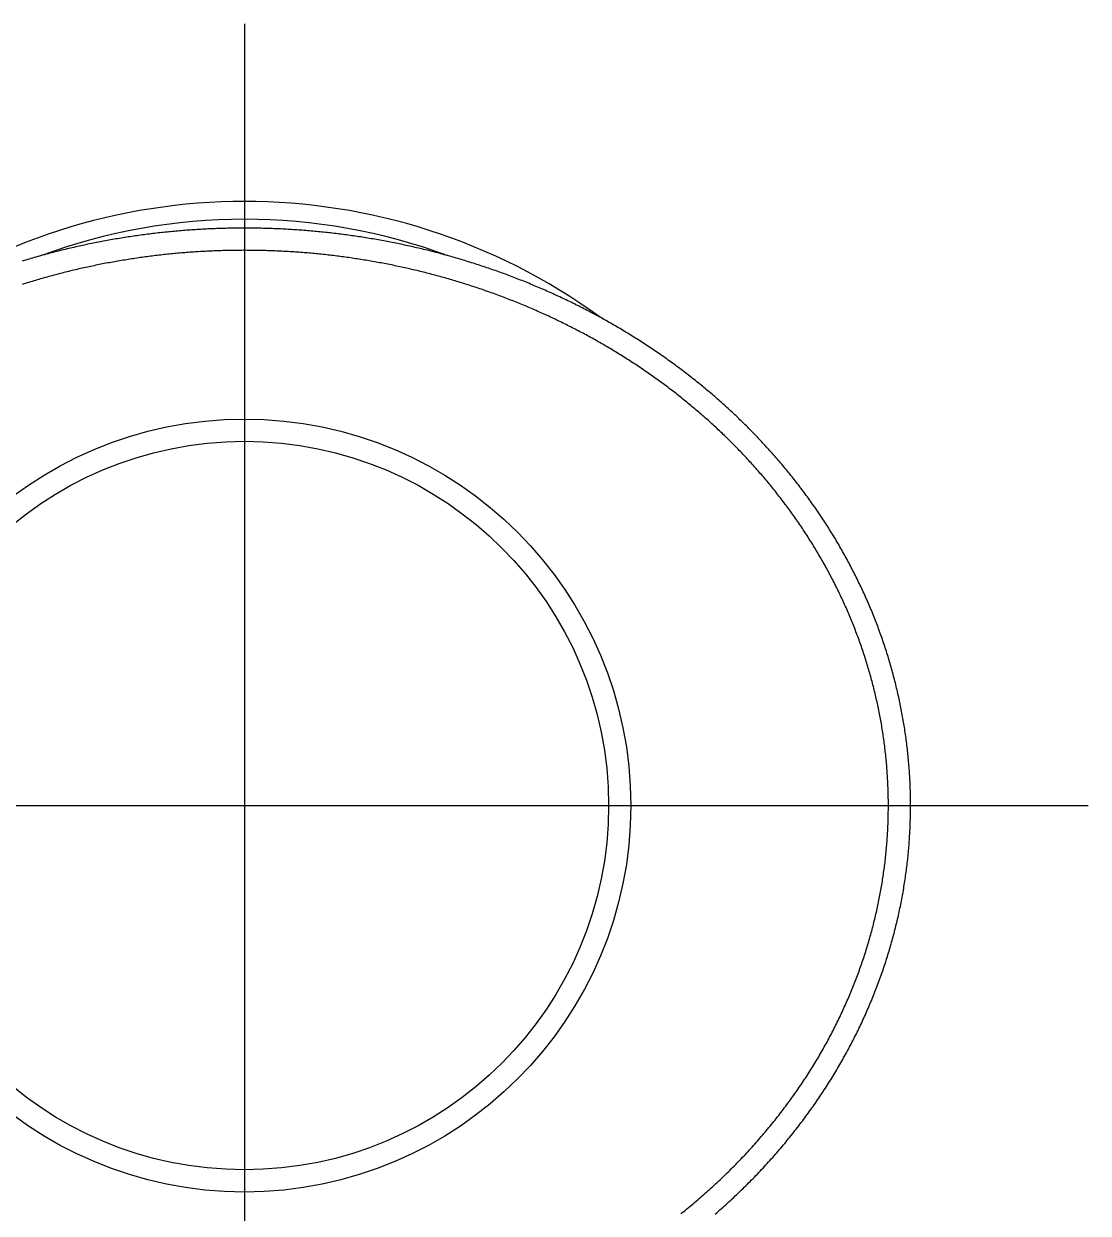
# Model space of a CAD drawing. Extents: x -7.3 to 56, y -18.1 to 32.4.
# Drawn here: x 43.99 to 55.98, y 19.01 to 32.4 of the extents above; entities that cross this region are included whole.
import ezdxf

# ---------------------------------------------------------------- set-up
doc = ezdxf.new("R2010")
doc.units = 0
doc.linetypes.add('CENTER', pattern=[50.8, 31.75, -6.35, 6.35, -6.35])
doc.layers.get('0').update_dxf_attribs({"linetype": 'CONTINUOUS'})
doc.layers.add('CENTER', color=1, linetype='CENTER')

msp = doc.modelspace()

# ---------------------------------------------------------------- linework, layer by layer
at = {"color": 7}
for points in [[(51.7799, 19.002, 0), (51.7976, 19.0174, 0), (51.8152, 19.0328, 0), (51.8327, 19.0482, 0), (51.8503, 19.0638, 0), (51.8677, 19.0793, 0), (51.8851, 19.095, 0), (51.9025, 19.1106, 0), (51.9198, 19.1264, 0), (51.937, 19.1422, 0), (51.9542, 19.158, 0), (51.9713, 19.1739, 0), (51.9884, 19.1899, 0), (52.0054, 19.2059, 0), (52.0224, 19.222, 0), (52.0393, 19.2381, 0), (52.0561, 19.2543, 0), (52.0729, 19.2705, 0), (52.0897, 19.2868, 0), (52.1063, 19.3031, 0), (52.1229, 19.3195, 0), (52.1395, 19.3359, 0), (52.156, 19.3524, 0), (52.1724, 19.369, 0), (52.1888, 19.3856, 0), (52.2051, 19.4022, 0), (52.2214, 19.4189, 0), (52.2375, 19.4356, 0), (52.2537, 19.4524, 0), (52.2697, 19.4693, 0), (52.2857, 19.4861, 0), (52.3016, 19.5031, 0), (52.3175, 19.5201, 0), (52.3333, 19.5371, 0), (52.349, 19.5542, 0), (52.3647, 19.5713, 0), (52.3803, 19.5885, 0), (52.3958, 19.6057, 0), (52.4112, 19.6229, 0), (52.4266, 19.6402, 0), (52.4419, 19.6576, 0), (52.4572, 19.675, 0), (52.4723, 19.6924, 0), (52.4874, 19.7099, 0), (52.5025, 19.7274, 0), (52.5174, 19.7449, 0), (52.5323, 19.7625, 0), (52.5471, 19.7802, 0), (52.5619, 19.7978, 0), (52.5766, 19.8155, 0), (52.5912, 19.8333, 0), (52.6057, 19.8511, 0), (52.6202, 19.8689, 0), (52.6346, 19.8868, 0), (52.6489, 19.9047, 0), (52.6631, 19.9226, 0), (52.6773, 19.9406, 0), (52.6914, 19.9586, 0), (52.7054, 19.9766, 0), (52.7194, 19.9947, 0), (52.7333, 20.0128, 0), (52.7471, 20.031, 0), (52.7608, 20.0492, 0), (52.7745, 20.0674, 0), (52.788, 20.0856, 0), (52.8015, 20.1039, 0), (52.815, 20.1222, 0), (52.8283, 20.1405, 0), (52.8416, 20.1589, 0), (52.8548, 20.1773, 0), (52.8679, 20.1958, 0), (52.881, 20.2142, 0), (52.894, 20.2327, 0), (52.9069, 20.2512, 0), (52.9197, 20.2698, 0), (52.9325, 20.2884, 0), (52.9451, 20.307, 0), (52.9577, 20.3256, 0), (52.9702, 20.3442, 0), (52.9827, 20.3629, 0), (52.995, 20.3816, 0), (53.0073, 20.4004, 0), (53.0195, 20.4191, 0), (53.0316, 20.4379, 0), (53.0437, 20.4567, 0), (53.0556, 20.4756, 0), (53.0675, 20.4944, 0), (53.0793, 20.5133, 0), (53.0911, 20.5322, 0), (53.1027, 20.5511, 0), (53.1143, 20.5701, 0), (53.1258, 20.589, 0), (53.1372, 20.608, 0), (53.1485, 20.627, 0), (53.1597, 20.646, 0), (53.1709, 20.6651, 0), (53.182, 20.6842, 0), (53.193, 20.7032, 0), (53.2039, 20.7224, 0), (53.2148, 20.7415, 0), (53.2256, 20.7606, 0), (53.2363, 20.7798, 0), (53.2469, 20.799, 0), (53.2574, 20.8182, 0), (53.2679, 20.8375, 0), (53.2783, 20.8567, 0), (53.2886, 20.876, 0), (53.2988, 20.8953, 0), (53.309, 20.9146, 0), (53.319, 20.9339, 0), (53.329, 20.9533, 0), (53.339, 20.9726, 0), (53.3488, 20.992, 0), (53.3586, 21.0114, 0), (53.3683, 21.0308, 0), (53.3779, 21.0503, 0), (53.3874, 21.0697, 0), (53.3968, 21.0892, 0), (53.4062, 21.1087, 0), (53.4155, 21.1282, 0), (53.4247, 21.1477, 0), (53.4339, 21.1673, 0), (53.443, 21.1868, 0), (53.4519, 21.2064, 0), (53.4609, 21.226, 0), (53.4697, 21.2456, 0), (53.4784, 21.2652, 0), (53.4871, 21.2849, 0), (53.4957, 21.3045, 0), (53.5042, 21.3242, 0), (53.5127, 21.3439, 0), (53.5211, 21.3636, 0), (53.5294, 21.3833, 0), (53.5376, 21.403, 0), (53.5457, 21.4228, 0), (53.5538, 21.4425, 0), (53.5618, 21.4623, 0), (53.5697, 21.4821, 0), (53.5775, 21.5019, 0), (53.5853, 21.5217, 0), (53.5929, 21.5415, 0), (53.6005, 21.5613, 0), (53.6081, 21.5812, 0), (53.6155, 21.6011, 0), (53.6229, 21.6209, 0), (53.6302, 21.6408, 0), (53.6374, 21.6607, 0), (53.6445, 21.6806, 0), (53.6516, 21.7006, 0), (53.6586, 21.7205, 0), (53.6655, 21.7404, 0), (53.6723, 21.7604, 0), (53.6791, 21.7804, 0), (53.6858, 21.8003, 0), (53.6924, 21.8203, 0), (53.6989, 21.8403, 0), (53.7054, 21.8603, 0), (53.7117, 21.8804, 0), (53.718, 21.9004, 0), (53.7243, 21.9204, 0), (53.7304, 21.9405, 0), (53.7365, 21.9605, 0), (53.7425, 21.9806, 0), (53.7484, 22.0007, 0), (53.7543, 22.0208, 0), (53.76, 22.0409, 0), (53.7657, 22.061, 0), (53.7713, 22.0811, 0), (53.7769, 22.1012, 0), (53.7823, 22.1213, 0), (53.7877, 22.1415, 0), (53.793, 22.1616, 0), (53.7983, 22.1818, 0), (53.8034, 22.2019, 0), (53.8085, 22.2221, 0), (53.8135, 22.2423, 0), (53.8185, 22.2625, 0), (53.8233, 22.2827, 0), (53.8281, 22.3029, 0), (53.8328, 22.3231, 0), (53.8375, 22.3433, 0), (53.842, 22.3635, 0), (53.8465, 22.3837, 0), (53.8509, 22.404, 0), (53.8553, 22.4242, 0), (53.8595, 22.4445, 0), (53.8637, 22.4647, 0), (53.8678, 22.485, 0), (53.8719, 22.5052, 0), (53.8758, 22.5255, 0), (53.8797, 22.5458, 0), (53.8835, 22.5661, 0), (53.8872, 22.5864, 0), (53.8909, 22.6067, 0), (53.8945, 22.627, 0), (53.898, 22.6473, 0), (53.9014, 22.6676, 0), (53.9048, 22.6879, 0), (53.9081, 22.7082, 0), (53.9113, 22.7285, 0), (53.9144, 22.7489, 0), (53.9175, 22.7692, 0), (53.9205, 22.7895, 0), (53.9234, 22.8099, 0), (53.9262, 22.8302, 0), (53.929, 22.8506, 0), (53.9316, 22.8709, 0), (53.9343, 22.8913, 0), (53.9368, 22.9116, 0), (53.9393, 22.932, 0), (53.9417, 22.9524, 0), (53.944, 22.9727, 0), (53.9462, 22.9931, 0), (53.9484, 23.0135, 0), (53.9505, 23.0339, 0), (53.9525, 23.0542, 0), (53.9544, 23.0746, 0), (53.9563, 23.095, 0), (53.9581, 23.1154, 0), (53.9598, 23.1358, 0), (53.9615, 23.1562, 0), (53.963, 23.1766, 0), (53.9645, 23.197, 0), (53.966, 23.2174, 0), (53.9673, 23.2378, 0), (53.9686, 23.2582, 0), (53.9698, 23.2786, 0), (53.9709, 23.299, 0), (53.972, 23.3194, 0), (53.973, 23.3398, 0), (53.9739, 23.3602, 0), (53.9747, 23.3807, 0), (53.9755, 23.4011, 0), (53.9761, 23.4215, 0), (53.9767, 23.4419, 0), (53.9773, 23.4623, 0), (53.9777, 23.4827, 0), (53.9781, 23.5032, 0), (53.9784, 23.5236, 0), (53.9787, 23.544, 0), (53.9788, 23.5644, 0), (53.9789, 23.5848, 0), (53.979, 23.6053, 0), (53.9789, 23.6257, 0), (53.9788, 23.6461, 0), (53.9786, 23.6665, 0), (53.9783, 23.6869, 0), (53.9779, 23.7073, 0), (53.9775, 23.7277, 0), (53.977, 23.7481, 0), (53.9764, 23.7685, 0), (53.9758, 23.7889, 0), (53.9751, 23.8093, 0), (53.9743, 23.8297, 0), (53.9734, 23.8501, 0), (53.9725, 23.8705, 0), (53.9714, 23.8909, 0), (53.9704, 23.9113, 0), (53.9692, 23.9317, 0), (53.968, 23.9521, 0), (53.9666, 23.9724, 0), (53.9653, 23.9928, 0), (53.9638, 24.0132, 0), (53.9623, 24.0335, 0), (53.9607, 24.0539, 0), (53.959, 24.0742, 0), (53.9572, 24.0946, 0), (53.9554, 24.1149, 0), (53.9535, 24.1353, 0), (53.9515, 24.1556, 0), (53.9495, 24.1759, 0), (53.9474, 24.1962, 0), (53.9452, 24.2166, 0), (53.9429, 24.2369, 0), (53.9405, 24.2572, 0), (53.9381, 24.2775, 0), (53.9356, 24.2978, 0), (53.9331, 24.318, 0), (53.9304, 24.3383, 0), (53.9277, 24.3586, 0), (53.9249, 24.3788, 0), (53.9221, 24.3991, 0), (53.9191, 24.4193, 0), (53.9161, 24.4396, 0), (53.9131, 24.4598, 0), (53.9099, 24.48, 0), (53.9067, 24.5002, 0), (53.9034, 24.5204, 0), (53.9, 24.5406, 0), (53.8966, 24.5607, 0), (53.8931, 24.5809, 0), (53.8895, 24.6011, 0), (53.8858, 24.6212, 0), (53.8821, 24.6413, 0), (53.8783, 24.6614, 0), (53.8744, 24.6815, 0), (53.8704, 24.7016, 0), (53.8664, 24.7217, 0), (53.8623, 24.7418, 0), (53.8581, 24.7618, 0), (53.8539, 24.7818, 0), (53.8496, 24.8019, 0), (53.8452, 24.8219, 0), (53.8407, 24.8419, 0), (53.8362, 24.8618, 0), (53.8316, 24.8818, 0), (53.827, 24.9017, 0), (53.8222, 24.9217, 0), (53.8174, 24.9416, 0), (53.8125, 24.9615, 0), (53.8076, 24.9814, 0), (53.8026, 25.0012, 0), (53.7975, 25.0211, 0), (53.7923, 25.0409, 0), (53.7871, 25.0607, 0), (53.7818, 25.0805, 0), (53.7764, 25.1003, 0), (53.7709, 25.12, 0), (53.7654, 25.1398, 0), (53.7598, 25.1595, 0), (53.7542, 25.1792, 0), (53.7485, 25.1989, 0), (53.7427, 25.2186, 0), (53.7368, 25.2382, 0), (53.7309, 25.2578, 0), (53.7249, 25.2774, 0), (53.7188, 25.297, 0), (53.7127, 25.3166, 0), (53.7065, 25.3361, 0), (53.7002, 25.3556, 0), (53.6939, 25.3751, 0), (53.6874, 25.3946, 0), (53.681, 25.414, 0), (53.6744, 25.4335, 0), (53.6678, 25.4529, 0), (53.6611, 25.4723, 0), (53.6543, 25.4916, 0), (53.6475, 25.511, 0), (53.6406, 25.5303, 0), (53.6337, 25.5495, 0), (53.6267, 25.5688, 0), (53.6196, 25.588, 0), (53.6124, 25.6073, 0), (53.6052, 25.6264, 0), (53.5979, 25.6456, 0), (53.5905, 25.6647, 0), (53.5831, 25.6838, 0), (53.5756, 25.7029, 0), (53.568, 25.722, 0), (53.5604, 25.741, 0), (53.5527, 25.76, 0), (53.545, 25.779, 0), (53.5372, 25.7979, 0), (53.5293, 25.8168, 0), (53.5213, 25.8357, 0), (53.5133, 25.8546, 0), (53.5052, 25.8734, 0), (53.4971, 25.8922, 0), (53.4889, 25.911, 0), (53.4806, 25.9297, 0), (53.4723, 25.9485, 0), (53.4639, 25.9671, 0), (53.4554, 25.9858, 0), (53.4469, 26.0044, 0), (53.4383, 26.023, 0), (53.4297, 26.0416, 0), (53.421, 26.0601, 0), (53.4122, 26.0786, 0), (53.4034, 26.0971, 0), (53.3945, 26.1155, 0), (53.3855, 26.1339, 0), (53.3765, 26.1523, 0), (53.3674, 26.1707, 0), (53.3583, 26.189, 0), (53.3491, 26.2072, 0), (53.3398, 26.2255, 0), (53.3305, 26.2437, 0), (53.3211, 26.2619, 0), (53.3117, 26.28, 0), (53.3022, 26.2982, 0), (53.2927, 26.3162, 0), (53.283, 26.3343, 0), (53.2734, 26.3523, 0), (53.2636, 26.3703, 0), (53.2538, 26.3882, 0), (53.244, 26.4061, 0), (53.2341, 26.424, 0), (53.2241, 26.4418, 0), (53.2141, 26.4596, 0), (53.204, 26.4774, 0), (53.1939, 26.4951, 0), (53.1837, 26.5128, 0), (53.1735, 26.5305, 0), (53.1631, 26.5481, 0), (53.1528, 26.5657, 0), (53.1424, 26.5833, 0), (53.1319, 26.6008, 0), (53.1214, 26.6182, 0), (53.1108, 26.6357, 0), (53.1001, 26.6531, 0), (53.0894, 26.6704, 0), (53.0787, 26.6878, 0), (53.0679, 26.7051, 0), (53.057, 26.7223, 0), (53.0461, 26.7395, 0), (53.0352, 26.7567, 0), (53.0241, 26.7738, 0), (53.0131, 26.7909, 0), (53.0019, 26.8079, 0), (52.9908, 26.825, 0), (52.9795, 26.8419, 0), (52.9683, 26.8589, 0), (52.9569, 26.8757, 0), (52.9455, 26.8926, 0), (52.9341, 26.9094, 0), (52.9226, 26.9262, 0), (52.9111, 26.9429, 0), (52.8995, 26.9596, 0), (52.8878, 26.9763, 0), (52.8761, 26.9929, 0), (52.8644, 27.0095, 0), (52.8526, 27.026, 0), (52.8408, 27.0425, 0), (52.8289, 27.059, 0), (52.8169, 27.0754, 0), (52.8049, 27.0918, 0), (52.7929, 27.1081, 0), (52.7808, 27.1244, 0), (52.7686, 27.1407, 0), (52.7564, 27.1569, 0), (52.7442, 27.173, 0), (52.7319, 27.1892, 0), (52.7196, 27.2053, 0), (52.7072, 27.2213, 0), (52.6947, 27.2374, 0), (52.6823, 27.2533, 0), (52.6697, 27.2693, 0), (52.6571, 27.2852, 0), (52.6445, 27.301, 0), (52.6318, 27.3168, 0), (52.6191, 27.3326, 0), (52.6063, 27.3483, 0), (52.5935, 27.364, 0), (52.5806, 27.3797, 0), (52.5677, 27.3953, 0), (52.5548, 27.4109, 0), (52.5418, 27.4264, 0), (52.5287, 27.4419, 0), (52.5156, 27.4573, 0), (52.5025, 27.4727, 0), (52.4893, 27.4881, 0), (52.476, 27.5034, 0), (52.4627, 27.5187, 0), (52.4494, 27.5339, 0), (52.436, 27.5491, 0), (52.4226, 27.5643, 0), (52.4092, 27.5794, 0), (52.3956, 27.5945, 0), (52.3821, 27.6095, 0), (52.3685, 27.6245, 0), (52.3548, 27.6395, 0), (52.3412, 27.6544, 0), (52.3274, 27.6692, 0), (52.3136, 27.6841, 0), (52.2998, 27.6989, 0), (52.286, 27.7136, 0), (52.2721, 27.7283, 0), (52.2581, 27.743, 0), (52.2441, 27.7576, 0), (52.2301, 27.7722, 0), (52.216, 27.7867, 0), (52.2019, 27.8012, 0), (52.1877, 27.8156, 0), (52.1735, 27.83, 0), (52.1593, 27.8444, 0), (52.145, 27.8587, 0), (52.1306, 27.873, 0), (52.1163, 27.8872, 0), (52.1018, 27.9014, 0), (52.0874, 27.9156, 0), (52.0729, 27.9297, 0), (52.0583, 27.9438, 0), (52.0438, 27.9578, 0), (52.0291, 27.9718, 0), (52.0145, 27.9857, 0), (51.9998, 27.9996, 0), (51.985, 28.0135, 0), (51.9702, 28.0273, 0), (51.9554, 28.0411, 0), (51.9406, 28.0548, 0), (51.9257, 28.0685, 0), (51.9107, 28.0821, 0), (51.8957, 28.0957, 0), (51.8807, 28.1093, 0), (51.8656, 28.1228, 0), (51.8505, 28.1362, 0), (51.8354, 28.1497, 0), (51.8202, 28.163, 0), (51.805, 28.1764, 0), (51.7898, 28.1897, 0), (51.7745, 28.2029, 0), (51.7592, 28.2161, 0), (51.7438, 28.2293, 0), (51.7284, 28.2424, 0), (51.713, 28.2555, 0), (51.6975, 28.2685, 0), (51.682, 28.2815, 0), (51.6664, 28.2944, 0), (51.6508, 28.3073, 0), (51.6352, 28.3202, 0), (51.6196, 28.333, 0), (51.6039, 28.3458, 0), (51.5881, 28.3585, 0), (51.5724, 28.3712, 0), (51.5566, 28.3838, 0), (51.5407, 28.3964, 0), (51.5249, 28.4089, 0), (51.5089, 28.4214, 0), (51.493, 28.4339, 0), (51.477, 28.4463, 0), (51.461, 28.4587, 0), (51.445, 28.471, 0), (51.4289, 28.4833, 0), (51.4128, 28.4955, 0), (51.3966, 28.5077, 0), (51.3805, 28.5198, 0), (51.3642, 28.5319, 0), (51.348, 28.544, 0), (51.3317, 28.556, 0), (51.3154, 28.568, 0), (51.2991, 28.5799, 0), (51.2827, 28.5918, 0), (51.2663, 28.6036, 0), (51.2498, 28.6154, 0), (51.2334, 28.6271, 0), (51.2169, 28.6388, 0), (51.2003, 28.6504, 0), (51.1837, 28.662, 0), (51.1671, 28.6736, 0), (51.1505, 28.6851, 0), (51.1338, 28.6966, 0), (51.1172, 28.708, 0), (51.1004, 28.7194, 0), (51.0837, 28.7307, 0), (51.0669, 28.742, 0), (51.0501, 28.7532, 0), (51.0332, 28.7644, 0), (51.0164, 28.7755, 0), (50.9995, 28.7866, 0), (50.9825, 28.7977, 0), (50.9656, 28.8087, 0), (50.9486, 28.8196, 0), (50.9316, 28.8306, 0), (50.9145, 28.8414, 0), (50.8974, 28.8522, 0), (50.8803, 28.863, 0), (50.8632, 28.8737, 0), (50.846, 28.8844, 0), (50.8289, 28.8951, 0), (50.8116, 28.9056, 0), (50.7944, 28.9162, 0), (50.7771, 28.9267, 0), (50.7598, 28.9371, 0), (50.7425, 28.9475, 0), (50.7252, 28.9579, 0), (50.7078, 28.9682, 0), (50.6904, 28.9785, 0), (50.673, 28.9887, 0), (50.6555, 28.9989, 0), (50.638, 29.009, 0), (50.6205, 29.0191, 0), (50.603, 29.0291, 0), (50.5855, 29.0391, 0), (50.5679, 29.049, 0), (50.5503, 29.0589, 0), (50.5326, 29.0687, 0), (50.515, 29.0785, 0), (50.4973, 29.0883, 0), (50.4796, 29.098, 0), (50.4619, 29.1077, 0), (50.4441, 29.1173, 0), (50.4264, 29.1268, 0), (50.4086, 29.1364, 0), (50.3908, 29.1458, 0), (50.3729, 29.1552, 0), (50.3551, 29.1646, 0), (50.3372, 29.174, 0), (50.3193, 29.1832, 0), (50.3013, 29.1925, 0), (50.2834, 29.2017, 0), (50.2654, 29.2108, 0), (50.2474, 29.2199, 0), (50.2294, 29.2289, 0), (50.2113, 29.2379, 0), (50.1933, 29.2469, 0), (50.1752, 29.2558, 0), (50.1571, 29.2647, 0), (50.1389, 29.2735, 0), (50.1208, 29.2822, 0), (50.1026, 29.291, 0), (50.0844, 29.2996, 0), (50.0662, 29.3083, 0), (50.048, 29.3168, 0), (50.0298, 29.3254, 0), (50.0115, 29.3338, 0), (49.9932, 29.3423, 0), (49.9749, 29.3507, 0), (49.9566, 29.359, 0), (49.9382, 29.3673, 0), (49.9199, 29.3756, 0), (49.9015, 29.3837, 0), (49.8831, 29.3919, 0), (49.8647, 29.4, 0), (49.8462, 29.4081, 0), (49.8278, 29.4161, 0), (49.8093, 29.424, 0), (49.7908, 29.4319, 0), (49.7723, 29.4398, 0), (49.7538, 29.4476, 0), (49.7352, 29.4554, 0), (49.7167, 29.4631, 0), (49.6981, 29.4708, 0), (49.6795, 29.4785, 0), (49.6609, 29.486, 0), (49.6422, 29.4936, 0), (49.6236, 29.5011, 0), (49.6049, 29.5085, 0), (49.5862, 29.5159, 0), (49.5675, 29.5233, 0), (49.5488, 29.5306, 0), (49.5301, 29.5378, 0), (49.5113, 29.5451, 0), (49.4925, 29.5522, 0), (49.4737, 29.5593, 0), (49.4549, 29.5664, 0), (49.4361, 29.5734, 0), (49.4173, 29.5804, 0), (49.3984, 29.5873, 0), (49.3795, 29.5942, 0), (49.3607, 29.6011, 0), (49.3418, 29.6079, 0), (49.3228, 29.6146, 0), (49.3039, 29.6213, 0), (49.285, 29.628, 0), (49.266, 29.6346, 0), (49.247, 29.6411, 0), (49.228, 29.6476, 0), (49.209, 29.6541, 0), (49.19, 29.6605, 0), (49.1709, 29.6669, 0), (49.1519, 29.6732, 0), (49.1328, 29.6795, 0), (49.1137, 29.6857, 0), (49.0946, 29.6919, 0), (49.0755, 29.698, 0), (49.0564, 29.7041, 0), (49.0372, 29.7102, 0), (49.0181, 29.7162, 0), (48.9989, 29.7221, 0), (48.9797, 29.728, 0), (48.9605, 29.7339, 0), (48.9413, 29.7397, 0), (48.9221, 29.7455, 0), (48.9029, 29.7512, 0), (48.8836, 29.7569, 0), (48.8644, 29.7625, 0), (48.8451, 29.7681, 0), (48.8258, 29.7736, 0), (48.8065, 29.7791, 0), (48.7872, 29.7845, 0), (48.7678, 29.7899, 0), (48.7485, 29.7953, 0), (48.7291, 29.8006, 0), (48.7098, 29.8058, 0), (48.6904, 29.811, 0), (48.671, 29.8162, 0), (48.6516, 29.8213, 0), (48.6322, 29.8264, 0), (48.6128, 29.8314, 0), (48.5933, 29.8364, 0), (48.5739, 29.8413, 0), (48.5544, 29.8462, 0), (48.535, 29.851, 0), (48.5155, 29.8558, 0), (48.496, 29.8605, 0), (48.4765, 29.8652, 0), (48.457, 29.8699, 0), (48.4374, 29.8745, 0), (48.4179, 29.879, 0), (48.3984, 29.8835, 0), (48.3788, 29.888, 0), (48.3592, 29.8924, 0), (48.3397, 29.8968, 0), (48.3201, 29.9011, 0), (48.3005, 29.9054, 0), (48.2809, 29.9096, 0), (48.2612, 29.9138, 0), (48.2416, 29.9179, 0), (48.222, 29.922, 0), (48.2023, 29.9261, 0), (48.1827, 29.9301, 0), (48.163, 29.934, 0), (48.1433, 29.9379, 0), (48.1236, 29.9418, 0), (48.104, 29.9456, 0), (48.0843, 29.9494, 0), (48.0645, 29.9531, 0), (48.0448, 29.9568, 0), (48.0251, 29.9604, 0), (48.0054, 29.964, 0), (47.9856, 29.9675, 0), (47.9659, 29.971, 0), (47.9461, 29.9744, 0), (47.9263, 29.9778, 0), (47.9066, 29.9812, 0), (47.8868, 29.9845, 0), (47.867, 29.9877, 0), (47.8472, 29.9909, 0), (47.8274, 29.9941, 0), (47.8076, 29.9972, 0), (47.7877, 30.0003, 0), (47.7679, 30.0033, 0), (47.7481, 30.0063, 0), (47.7282, 30.0092, 0), (47.7084, 30.0121, 0), (47.6885, 30.0149, 0), (47.6687, 30.0177, 0), (47.6488, 30.0204, 0), (47.6289, 30.0231, 0), (47.609, 30.0258, 0), (47.5891, 30.0284, 0), (47.5693, 30.031, 0), (47.5494, 30.0335, 0), (47.5294, 30.0359, 0), (47.5095, 30.0383, 0), (47.4896, 30.0407, 0), (47.4697, 30.043, 0), (47.4498, 30.0453, 0), (47.4298, 30.0476, 0), (47.4099, 30.0497, 0), (47.39, 30.0519, 0), (47.37, 30.054, 0), (47.3501, 30.056, 0), (47.3301, 30.058, 0), (47.3101, 30.06, 0), (47.2902, 30.0619, 0), (47.2702, 30.0637, 0), (47.2502, 30.0655, 0), (47.2302, 30.0673, 0), (47.2103, 30.069, 0), (47.1903, 30.0707, 0), (47.1703, 30.0723, 0), (47.1503, 30.0739, 0), (47.1303, 30.0754, 0), (47.1103, 30.0769, 0), (47.0903, 30.0784, 0), (47.0703, 30.0798, 0), (47.0502, 30.0811, 0), (47.0302, 30.0824, 0), (47.0102, 30.0837, 0), (46.9902, 30.0849, 0), (46.9702, 30.086, 0), (46.9501, 30.0872, 0), (46.9301, 30.0882, 0), (46.9101, 30.0893, 0), (46.89, 30.0902, 0), (46.87, 30.0912, 0), (46.85, 30.092, 0), (46.8299, 30.0929, 0), (46.8099, 30.0937, 0), (46.7898, 30.0944, 0), (46.7698, 30.0951, 0), (46.7497, 30.0958, 0), (46.7297, 30.0964, 0), (46.7096, 30.0969, 0), (46.6896, 30.0974, 0), (46.6695, 30.0979, 0), (46.6495, 30.0983, 0), (46.6294, 30.0987, 0), (46.6094, 30.099, 0), (46.5893, 30.0993, 0), (46.5692, 30.0995, 0), (46.5492, 30.0997, 0), (46.5291, 30.0999, 0), (46.5091, 30.0999, 0), (46.489, 30.1, 0), (46.4689, 30.1, 0), (46.4489, 30.0999, 0), (46.4288, 30.0999, 0), (46.4088, 30.0997, 0), (46.3887, 30.0995, 0), (46.3687, 30.0993, 0), (46.3486, 30.099, 0), (46.3285, 30.0987, 0), (46.3085, 30.0983, 0), (46.2884, 30.0979, 0), (46.2684, 30.0974, 0), (46.2483, 30.0969, 0), (46.2283, 30.0964, 0), (46.2082, 30.0958, 0), (46.1882, 30.0951, 0), (46.1681, 30.0944, 0), (46.1481, 30.0937, 0), (46.128, 30.0929, 0), (46.108, 30.092, 0), (46.088, 30.0912, 0), (46.0679, 30.0902, 0), (46.0479, 30.0893, 0), (46.0278, 30.0882, 0), (46.0078, 30.0872, 0), (45.9878, 30.086, 0), (45.9678, 30.0849, 0), (45.9477, 30.0837, 0), (45.9277, 30.0824, 0), (45.9077, 30.0811, 0), (45.8877, 30.0798, 0), (45.8677, 30.0784, 0), (45.8477, 30.0769, 0), (45.8277, 30.0754, 0), (45.8077, 30.0739, 0), (45.7877, 30.0723, 0), (45.7677, 30.0707, 0), (45.7477, 30.069, 0), (45.7277, 30.0673, 0), (45.7077, 30.0655, 0), (45.6878, 30.0637, 0), (45.6678, 30.0619, 0), (45.6478, 30.06, 0), (45.6279, 30.058, 0), (45.6079, 30.056, 0), (45.5879, 30.054, 0), (45.568, 30.0519, 0), (45.548, 30.0497, 0), (45.5281, 30.0475, 0), (45.5082, 30.0453, 0), (45.4882, 30.043, 0), (45.4683, 30.0407, 0), (45.4484, 30.0383, 0), (45.4285, 30.0359, 0), (45.4086, 30.0335, 0), (45.3887, 30.031, 0), (45.3688, 30.0284, 0), (45.3489, 30.0258, 0), (45.329, 30.0231, 0), (45.3091, 30.0204, 0), (45.2893, 30.0177, 0), (45.2694, 30.0149, 0), (45.2496, 30.0121, 0), (45.2297, 30.0092, 0), (45.2099, 30.0063, 0), (45.19, 30.0033, 0), (45.1702, 30.0003, 0), (45.1504, 29.9972, 0), (45.1306, 29.9941, 0), (45.1108, 29.9909, 0), (45.091, 29.9877, 0), (45.0712, 29.9845, 0), (45.0514, 29.9812, 0), (45.0316, 29.9778, 0), (45.0118, 29.9744, 0), (44.9921, 29.971, 0), (44.9723, 29.9675, 0), (44.9526, 29.964, 0), (44.9328, 29.9604, 0), (44.9131, 29.9568, 0), (44.8934, 29.9531, 0), (44.8737, 29.9494, 0), (44.854, 29.9456, 0), (44.8343, 29.9418, 0), (44.8146, 29.9379, 0), (44.7949, 29.934, 0), (44.7753, 29.9301, 0), (44.7556, 29.9261, 0), (44.736, 29.922, 0), (44.7163, 29.9179, 0), (44.6967, 29.9138, 0), (44.6771, 29.9096, 0), (44.6575, 29.9054, 0), (44.6379, 29.9011, 0), (44.6183, 29.8968, 0), (44.5987, 29.8924, 0), (44.5791, 29.888, 0), (44.5596, 29.8835, 0), (44.54, 29.879, 0), (44.5205, 29.8745, 0), (44.501, 29.8699, 0), (44.4815, 29.8652, 0), (44.462, 29.8605, 0), (44.4425, 29.8558, 0), (44.423, 29.851, 0), (44.4035, 29.8462, 0), (44.3841, 29.8413, 0), (44.3646, 29.8364, 0), (44.3452, 29.8314, 0), (44.3257, 29.8264, 0), (44.3063, 29.8213, 0), (44.2869, 29.8162, 0), (44.2675, 29.811, 0), (44.2482, 29.8058, 0), (44.2288, 29.8006, 0), (44.2094, 29.7953, 0), (44.1901, 29.7899, 0), (44.1708, 29.7845, 0), (44.1515, 29.7791, 0), (44.1322, 29.7736, 0), (44.1129, 29.7681, 0), (44.0936, 29.7625, 0), (44.0743, 29.7569, 0), (44.0551, 29.7512, 0), (44.0358, 29.7455, 0), (44.0166, 29.7397, 0), (43.9974, 29.7339, 0), (43.9782, 29.728, 0)], [(51.3905, 19.0037, 0), (51.4082, 19.0178, 0), (51.4258, 19.0319, 0), (51.4433, 19.0461, 0), (51.4608, 19.0603, 0), (51.4783, 19.0746, 0), (51.4957, 19.089, 0), (51.513, 19.1034, 0), (51.5304, 19.1178, 0), (51.5476, 19.1324, 0), (51.5649, 19.1469, 0), (51.5821, 19.1616, 0), (51.5992, 19.1763, 0), (51.6163, 19.191, 0), (51.6333, 19.2058, 0), (51.6503, 19.2207, 0), (51.6672, 19.2356, 0), (51.6841, 19.2506, 0), (51.7009, 19.2656, 0), (51.7177, 19.2806, 0), (51.7345, 19.2958, 0), (51.7511, 19.311, 0), (51.7678, 19.3262, 0), (51.7843, 19.3415, 0), (51.8009, 19.3568, 0), (51.8173, 19.3722, 0), (51.8337, 19.3876, 0), (51.8501, 19.4031, 0), (51.8664, 19.4187, 0), (51.8826, 19.4343, 0), (51.8988, 19.4499, 0), (51.9149, 19.4656, 0), (51.931, 19.4813, 0), (51.947, 19.4971, 0), (51.963, 19.513, 0), (51.9789, 19.5289, 0), (51.9947, 19.5448, 0), (52.0105, 19.5608, 0), (52.0262, 19.5768, 0), (52.0419, 19.5929, 0), (52.0574, 19.609, 0), (52.073, 19.6252, 0), (52.0884, 19.6414, 0), (52.1038, 19.6577, 0), (52.1192, 19.674, 0), (52.1345, 19.6903, 0), (52.1497, 19.7067, 0), (52.1648, 19.7232, 0), (52.1799, 19.7397, 0), (52.1949, 19.7562, 0), (52.2098, 19.7728, 0), (52.2247, 19.7894, 0), (52.2395, 19.8061, 0), (52.2543, 19.8228, 0), (52.2689, 19.8395, 0), (52.2835, 19.8563, 0), (52.2981, 19.8731, 0), (52.3125, 19.8899, 0), (52.3269, 19.9068, 0), (52.3413, 19.9238, 0), (52.3555, 19.9407, 0), (52.3697, 19.9577, 0), (52.3839, 19.9748, 0), (52.3979, 19.9919, 0), (52.4119, 20.009, 0), (52.4258, 20.0261, 0), (52.4397, 20.0433, 0), (52.4534, 20.0605, 0), (52.4671, 20.0778, 0), (52.4808, 20.0951, 0), (52.4943, 20.1124, 0), (52.5078, 20.1297, 0), (52.5212, 20.1471, 0), (52.5346, 20.1645, 0), (52.5478, 20.182, 0), (52.561, 20.1995, 0), (52.5742, 20.217, 0), (52.5872, 20.2345, 0), (52.6002, 20.2521, 0), (52.6131, 20.2697, 0), (52.626, 20.2873, 0), (52.6387, 20.305, 0), (52.6514, 20.3227, 0), (52.664, 20.3404, 0), (52.6766, 20.3581, 0), (52.6891, 20.3759, 0), (52.7015, 20.3937, 0), (52.7138, 20.4115, 0), (52.726, 20.4294, 0), (52.7382, 20.4473, 0), (52.7503, 20.4652, 0), (52.7623, 20.4831, 0), (52.7743, 20.501, 0), (52.7861, 20.519, 0), (52.7979, 20.537, 0), (52.8097, 20.555, 0), (52.8213, 20.5731, 0), (52.8329, 20.5911, 0), (52.8444, 20.6092, 0), (52.8558, 20.6273, 0), (52.8671, 20.6454, 0), (52.8784, 20.6636, 0), (52.8896, 20.6817, 0), (52.9007, 20.6999, 0), (52.9117, 20.7181, 0), (52.9226, 20.7364, 0), (52.9335, 20.7546, 0), (52.9443, 20.7729, 0), (52.955, 20.7911, 0), (52.9657, 20.8094, 0), (52.9762, 20.8278, 0), (52.9867, 20.8461, 0), (52.9971, 20.8645, 0), (53.0075, 20.8828, 0), (53.0177, 20.9012, 0), (53.0279, 20.9197, 0), (53.038, 20.9381, 0), (53.0481, 20.9565, 0), (53.058, 20.975, 0), (53.0679, 20.9935, 0), (53.0777, 21.012, 0), (53.0875, 21.0305, 0), (53.0971, 21.0491, 0), (53.1067, 21.0676, 0), (53.1162, 21.0862, 0), (53.1257, 21.1048, 0), (53.135, 21.1234, 0), (53.1443, 21.142, 0), (53.1535, 21.1606, 0), (53.1627, 21.1793, 0), (53.1718, 21.198, 0), (53.1807, 21.2167, 0), (53.1897, 21.2354, 0), (53.1985, 21.2541, 0), (53.2073, 21.2728, 0), (53.2159, 21.2916, 0), (53.2246, 21.3103, 0), (53.2331, 21.3291, 0), (53.2416, 21.3479, 0), (53.25, 21.3667, 0), (53.2583, 21.3855, 0), (53.2665, 21.4043, 0), (53.2747, 21.4232, 0), (53.2828, 21.4421, 0), (53.2908, 21.4609, 0), (53.2988, 21.4798, 0), (53.3066, 21.4987, 0), (53.3144, 21.5176, 0), (53.3221, 21.5366, 0), (53.3298, 21.5555, 0), (53.3374, 21.5745, 0), (53.3449, 21.5934, 0), (53.3523, 21.6124, 0), (53.3597, 21.6314, 0), (53.3669, 21.6504, 0), (53.3741, 21.6694, 0), (53.3813, 21.6884, 0), (53.3883, 21.7074, 0), (53.3953, 21.7265, 0), (53.4022, 21.7455, 0), (53.4091, 21.7646, 0), (53.4158, 21.7837, 0), (53.4225, 21.8028, 0), (53.4291, 21.8219, 0), (53.4357, 21.841, 0), (53.4421, 21.8601, 0), (53.4485, 21.8792, 0), (53.4549, 21.8983, 0), (53.4611, 21.9175, 0), (53.4673, 21.9366, 0), (53.4734, 21.9558, 0), (53.4794, 21.975, 0), (53.4854, 21.9942, 0), (53.4913, 22.0133, 0), (53.4971, 22.0325, 0), (53.5028, 22.0517, 0), (53.5085, 22.071, 0), (53.5141, 22.0902, 0), (53.5196, 22.1094, 0), (53.5251, 22.1286, 0), (53.5304, 22.1479, 0), (53.5357, 22.1671, 0), (53.541, 22.1864, 0), (53.5461, 22.2057, 0), (53.5512, 22.2249, 0), (53.5562, 22.2442, 0), (53.5612, 22.2635, 0), (53.566, 22.2828, 0), (53.5708, 22.3021, 0), (53.5755, 22.3214, 0), (53.5802, 22.3407, 0), (53.5848, 22.3601, 0), (53.5893, 22.3794, 0), (53.5937, 22.3987, 0), (53.5981, 22.4181, 0), (53.6024, 22.4374, 0), (53.6066, 22.4568, 0), (53.6107, 22.4761, 0), (53.6148, 22.4955, 0), (53.6188, 22.5148, 0), (53.6227, 22.5342, 0), (53.6266, 22.5536, 0), (53.6304, 22.573, 0), (53.6341, 22.5924, 0), (53.6377, 22.6118, 0), (53.6413, 22.6312, 0), (53.6448, 22.6506, 0), (53.6482, 22.67, 0), (53.6516, 22.6894, 0), (53.6548, 22.7088, 0), (53.6581, 22.7282, 0), (53.6612, 22.7477, 0), (53.6643, 22.7671, 0), (53.6673, 22.7865, 0), (53.6702, 22.806, 0), (53.673, 22.8254, 0), (53.6758, 22.8449, 0), (53.6785, 22.8643, 0), (53.6812, 22.8838, 0), (53.6837, 22.9032, 0), (53.6862, 22.9227, 0), (53.6887, 22.9421, 0), (53.691, 22.9616, 0), (53.6933, 22.9811, 0), (53.6955, 23.0005, 0), (53.6977, 23.02, 0), (53.6997, 23.0395, 0), (53.7017, 23.0589, 0), (53.7037, 23.0784, 0), (53.7055, 23.0979, 0), (53.7073, 23.1174, 0), (53.709, 23.1369, 0), (53.7107, 23.1564, 0), (53.7122, 23.1759, 0), (53.7137, 23.1953, 0), (53.7152, 23.2148, 0), (53.7165, 23.2343, 0), (53.7178, 23.2538, 0), (53.7191, 23.2733, 0), (53.7202, 23.2929, 0), (53.7213, 23.3124, 0), (53.7223, 23.3319, 0), (53.7232, 23.3514, 0), (53.7241, 23.3709, 0), (53.7249, 23.3904, 0), (53.7256, 23.4099, 0), (53.7263, 23.4294, 0), (53.7268, 23.4489, 0), (53.7274, 23.4684, 0), (53.7278, 23.488, 0), (53.7282, 23.5075, 0), (53.7285, 23.527, 0), (53.7287, 23.5465, 0), (53.7289, 23.566, 0), (53.7289, 23.5855, 0), (53.729, 23.605, 0), (53.7289, 23.6245, 0), (53.7288, 23.644, 0), (53.7286, 23.6636, 0), (53.7283, 23.6831, 0), (53.728, 23.7026, 0), (53.7276, 23.7221, 0), (53.7271, 23.7416, 0), (53.7266, 23.7611, 0), (53.7259, 23.7806, 0), (53.7252, 23.8001, 0), (53.7245, 23.8196, 0), (53.7237, 23.839, 0), (53.7228, 23.8585, 0), (53.7218, 23.878, 0), (53.7207, 23.8975, 0), (53.7196, 23.917, 0), (53.7184, 23.9364, 0), (53.7172, 23.9559, 0), (53.7159, 23.9754, 0), (53.7145, 23.9948, 0), (53.713, 24.0143, 0), (53.7115, 24.0338, 0), (53.7099, 24.0532, 0), (53.7082, 24.0727, 0), (53.7064, 24.0921, 0), (53.7046, 24.1115, 0), (53.7027, 24.131, 0), (53.7008, 24.1504, 0), (53.6988, 24.1698, 0), (53.6967, 24.1892, 0), (53.6945, 24.2086, 0), (53.6922, 24.2281, 0), (53.6899, 24.2475, 0), (53.6876, 24.2668, 0), (53.6851, 24.2862, 0), (53.6826, 24.3056, 0), (53.68, 24.325, 0), (53.6773, 24.3444, 0), (53.6746, 24.3637, 0), (53.6718, 24.3831, 0), (53.6689, 24.4024, 0), (53.666, 24.4217, 0), (53.663, 24.4411, 0), (53.6599, 24.4604, 0), (53.6567, 24.4797, 0), (53.6535, 24.499, 0), (53.6502, 24.5183, 0), (53.6468, 24.5375, 0), (53.6434, 24.5568, 0), (53.6399, 24.5761, 0), (53.6363, 24.5953, 0), (53.6327, 24.6145, 0), (53.629, 24.6338, 0), (53.6252, 24.653, 0), (53.6214, 24.6722, 0), (53.6174, 24.6913, 0), (53.6135, 24.7105, 0), (53.6094, 24.7297, 0), (53.6053, 24.7488, 0), (53.6011, 24.768, 0), (53.5968, 24.7871, 0), (53.5925, 24.8062, 0), (53.5881, 24.8253, 0), (53.5836, 24.8444, 0), (53.5791, 24.8634, 0), (53.5745, 24.8825, 0), (53.5698, 24.9015, 0), (53.5651, 24.9205, 0), (53.5603, 24.9395, 0), (53.5554, 24.9585, 0), (53.5505, 24.9775, 0), (53.5455, 24.9964, 0), (53.5404, 25.0154, 0), (53.5353, 25.0343, 0), (53.5301, 25.0532, 0), (53.5248, 25.0721, 0), (53.5194, 25.091, 0), (53.514, 25.1098, 0), (53.5085, 25.1286, 0), (53.503, 25.1475, 0), (53.4974, 25.1663, 0), (53.4917, 25.185, 0), (53.486, 25.2038, 0), (53.4802, 25.2225, 0), (53.4743, 25.2413, 0), (53.4684, 25.26, 0), (53.4623, 25.2786, 0), (53.4563, 25.2973, 0), (53.4501, 25.3159, 0), (53.4439, 25.3346, 0), (53.4377, 25.3532, 0), (53.4313, 25.3717, 0), (53.4249, 25.3903, 0), (53.4185, 25.4088, 0), (53.4119, 25.4273, 0), (53.4053, 25.4458, 0), (53.3987, 25.4643, 0), (53.3919, 25.4827, 0), (53.3851, 25.5012, 0), (53.3783, 25.5196, 0), (53.3714, 25.5379, 0), (53.3644, 25.5563, 0), (53.3573, 25.5746, 0), (53.3502, 25.5929, 0), (53.343, 25.6112, 0), (53.3358, 25.6294, 0), (53.3285, 25.6477, 0), (53.3211, 25.6659, 0), (53.3137, 25.684, 0), (53.3062, 25.7022, 0), (53.2987, 25.7203, 0), (53.291, 25.7384, 0), (53.2834, 25.7565, 0), (53.2756, 25.7745, 0), (53.2678, 25.7925, 0), (53.26, 25.8105, 0), (53.252, 25.8285, 0), (53.2441, 25.8464, 0), (53.236, 25.8643, 0), (53.2279, 25.8822, 0), (53.2197, 25.9001, 0), (53.2115, 25.9179, 0), (53.2032, 25.9357, 0), (53.1949, 25.9534, 0), (53.1865, 25.9712, 0), (53.178, 25.9889, 0), (53.1695, 26.0066, 0), (53.1609, 26.0242, 0), (53.1522, 26.0418, 0), (53.1435, 26.0594, 0), (53.1348, 26.077, 0), (53.126, 26.0945, 0), (53.1171, 26.112, 0), (53.1081, 26.1295, 0), (53.0992, 26.1469, 0), (53.0901, 26.1643, 0), (53.081, 26.1817, 0), (53.0718, 26.199, 0), (53.0626, 26.2164, 0), (53.0533, 26.2336, 0), (53.044, 26.2509, 0), (53.0346, 26.2681, 0), (53.0252, 26.2853, 0), (53.0156, 26.3024, 0), (53.0061, 26.3195, 0), (52.9965, 26.3366, 0), (52.9868, 26.3537, 0), (52.9771, 26.3707, 0), (52.9673, 26.3877, 0), (52.9575, 26.4046, 0), (52.9476, 26.4215, 0), (52.9376, 26.4384, 0), (52.9276, 26.4553, 0), (52.9176, 26.4721, 0), (52.9075, 26.4888, 0), (52.8973, 26.5056, 0), (52.8871, 26.5223, 0), (52.8768, 26.539, 0), (52.8665, 26.5556, 0), (52.8561, 26.5722, 0), (52.8457, 26.5887, 0), (52.8352, 26.6053, 0), (52.8247, 26.6218, 0), (52.8141, 26.6382, 0), (52.8035, 26.6546, 0), (52.7928, 26.671, 0), (52.7821, 26.6873, 0), (52.7713, 26.7036, 0), (52.7604, 26.7199, 0), (52.7495, 26.7361, 0), (52.7386, 26.7523, 0), (52.7276, 26.7685, 0), (52.7166, 26.7846, 0), (52.7055, 26.8007, 0), (52.6943, 26.8167, 0), (52.6832, 26.8327, 0), (52.6719, 26.8487, 0), (52.6606, 26.8646, 0), (52.6493, 26.8805, 0), (52.6379, 26.8964, 0), (52.6265, 26.9122, 0), (52.615, 26.928, 0), (52.6035, 26.9437, 0), (52.5919, 26.9594, 0), (52.5803, 26.9751, 0), (52.5686, 26.9907, 0), (52.5569, 27.0063, 0), (52.5451, 27.0219, 0), (52.5333, 27.0374, 0), (52.5214, 27.0529, 0), (52.5095, 27.0683, 0), (52.4975, 27.0837, 0), (52.4855, 27.0991, 0), (52.4735, 27.1144, 0), (52.4614, 27.1297, 0), (52.4492, 27.1449, 0), (52.437, 27.1602, 0), (52.4248, 27.1753, 0), (52.4125, 27.1905, 0), (52.4002, 27.2056, 0), (52.3878, 27.2206, 0), (52.3753, 27.2356, 0), (52.3629, 27.2506, 0), (52.3504, 27.2656, 0), (52.3378, 27.2805, 0), (52.3252, 27.2953, 0), (52.3125, 27.3102, 0), (52.2998, 27.3249, 0), (52.2871, 27.3397, 0), (52.2743, 27.3544, 0), (52.2615, 27.3691, 0), (52.2486, 27.3837, 0), (52.2357, 27.3983, 0), (52.2227, 27.4129, 0), (52.2097, 27.4274, 0), (52.1967, 27.4418, 0), (52.1836, 27.4563, 0), (52.1704, 27.4707, 0), (52.1572, 27.485, 0), (52.144, 27.4994, 0), (52.1308, 27.5136, 0), (52.1174, 27.5279, 0), (52.1041, 27.5421, 0), (52.0907, 27.5562, 0), (52.0773, 27.5704, 0), (52.0638, 27.5844, 0), (52.0503, 27.5985, 0), (52.0367, 27.6125, 0), (52.0231, 27.6264, 0), (52.0094, 27.6404, 0), (51.9957, 27.6542, 0), (51.982, 27.6681, 0), (51.9682, 27.6819, 0), (51.9544, 27.6957, 0), (51.9406, 27.7094, 0), (51.9267, 27.7231, 0), (51.9127, 27.7367, 0), (51.8988, 27.7503, 0), (51.8848, 27.7639, 0), (51.8707, 27.7774, 0), (51.8566, 27.7909, 0), (51.8425, 27.8043, 0), (51.8283, 27.8177, 0), (51.8141, 27.8311, 0), (51.7998, 27.8444, 0), (51.7855, 27.8576, 0), (51.7712, 27.8709, 0), (51.7568, 27.8841, 0), (51.7424, 27.8972, 0), (51.728, 27.9103, 0), (51.7135, 27.9234, 0), (51.699, 27.9364, 0), (51.6844, 27.9494, 0), (51.6698, 27.9624, 0), (51.6552, 27.9753, 0), (51.6405, 27.9881, 0), (51.6258, 28.001, 0), (51.611, 28.0138, 0), (51.5962, 28.0265, 0), (51.5814, 28.0392, 0), (51.5666, 28.0519, 0), (51.5517, 28.0645, 0), (51.5367, 28.077, 0), (51.5218, 28.0896, 0), (51.5067, 28.1021, 0), (51.4917, 28.1145, 0), (51.4766, 28.1269, 0), (51.4615, 28.1393, 0), (51.4464, 28.1516, 0), (51.4312, 28.1639, 0), (51.416, 28.1761, 0), (51.4007, 28.1883, 0), (51.3854, 28.2005, 0), (51.3701, 28.2126, 0), (51.3547, 28.2247, 0), (51.3394, 28.2367, 0), (51.3239, 28.2487, 0), (51.3085, 28.2606, 0), (51.293, 28.2725, 0), (51.2775, 28.2844, 0), (51.2619, 28.2962, 0), (51.2463, 28.3079, 0), (51.2307, 28.3197, 0), (51.215, 28.3314, 0), (51.1993, 28.343, 0), (51.1836, 28.3546, 0), (51.1678, 28.3662, 0), (51.1521, 28.3777, 0), (51.1362, 28.3891, 0), (51.1204, 28.4006, 0), (51.1045, 28.4119, 0), (51.0886, 28.4233, 0), (51.0726, 28.4346, 0), (51.0566, 28.4458, 0), (51.0406, 28.457, 0), (51.0246, 28.4682, 0), (51.0085, 28.4793, 0), (50.9924, 28.4904, 0), (50.9763, 28.5015, 0), (50.9601, 28.5124, 0), (50.9439, 28.5234, 0), (50.9277, 28.5343, 0), (50.9115, 28.5452, 0), (50.8952, 28.556, 0), (50.8789, 28.5667, 0), (50.8625, 28.5775, 0), (50.8462, 28.5881, 0), (50.8298, 28.5988, 0), (50.8133, 28.6094, 0), (50.7969, 28.6199, 0), (50.7804, 28.6304, 0), (50.7639, 28.6409, 0), (50.7474, 28.6513, 0), (50.7308, 28.6617, 0), (50.7142, 28.672, 0), (50.6976, 28.6823, 0), (50.6809, 28.6925, 0), (50.6643, 28.7027, 0), (50.6476, 28.7129, 0), (50.6308, 28.723, 0), (50.6141, 28.7331, 0), (50.5973, 28.7431, 0), (50.5805, 28.753, 0), (50.5637, 28.763, 0), (50.5468, 28.7729, 0), (50.5299, 28.7827, 0), (50.513, 28.7925, 0), (50.4961, 28.8022, 0), (50.4791, 28.8119, 0), (50.4621, 28.8216, 0), (50.4451, 28.8312, 0), (50.4281, 28.8408, 0), (50.411, 28.8503, 0), (50.394, 28.8598, 0), (50.3768, 28.8692, 0), (50.3597, 28.8786, 0), (50.3426, 28.888, 0), (50.3254, 28.8973, 0), (50.3082, 28.9065, 0), (50.291, 28.9157, 0), (50.2737, 28.9249, 0), (50.2564, 28.934, 0), (50.2392, 28.9431, 0), (50.2218, 28.9521, 0), (50.2045, 28.9611, 0), (50.1871, 28.9701, 0), (50.1698, 28.979, 0), (50.1524, 28.9878, 0), (50.1349, 28.9966, 0), (50.1175, 29.0054, 0), (50.1, 29.0141, 0), (50.0825, 29.0228, 0), (50.065, 29.0314, 0), (50.0475, 29.04, 0), (50.0299, 29.0485, 0), (50.0124, 29.057, 0), (49.9948, 29.0654, 0), (49.9772, 29.0738, 0), (49.9595, 29.0822, 0), (49.9419, 29.0905, 0), (49.9242, 29.0987, 0), (49.9065, 29.107, 0), (49.8888, 29.1151, 0), (49.8711, 29.1233, 0), (49.8533, 29.1313, 0), (49.8355, 29.1394, 0), (49.8178, 29.1474, 0), (49.8, 29.1553, 0), (49.7821, 29.1632, 0), (49.7643, 29.171, 0), (49.7464, 29.1788, 0), (49.7285, 29.1866, 0), (49.7107, 29.1943, 0), (49.6927, 29.202, 0), (49.6748, 29.2096, 0), (49.6568, 29.2172, 0), (49.6389, 29.2247, 0), (49.6209, 29.2322, 0), (49.6029, 29.2397, 0), (49.5849, 29.2471, 0), (49.5668, 29.2544, 0), (49.5488, 29.2617, 0), (49.5307, 29.269, 0), (49.5126, 29.2762, 0), (49.4945, 29.2834, 0), (49.4763, 29.2905, 0), (49.4582, 29.2976, 0), (49.44, 29.3046, 0), (49.4219, 29.3116, 0), (49.4037, 29.3185, 0), (49.3855, 29.3254, 0), (49.3672, 29.3323, 0), (49.349, 29.3391, 0), (49.3307, 29.3459, 0), (49.3124, 29.3526, 0), (49.2941, 29.3593, 0), (49.2758, 29.3659, 0), (49.2575, 29.3725, 0), (49.2392, 29.379, 0), (49.2208, 29.3855, 0), (49.2024, 29.392, 0), (49.1841, 29.3984, 0), (49.1657, 29.4047, 0), (49.1472, 29.411, 0), (49.1288, 29.4173, 0), (49.1104, 29.4235, 0), (49.0919, 29.4297, 0), (49.0734, 29.4358, 0), (49.0549, 29.4419, 0), (49.0364, 29.448, 0), (49.0179, 29.454, 0), (48.9994, 29.4599, 0), (48.9808, 29.4658, 0), (48.9622, 29.4717, 0), (48.9437, 29.4775, 0), (48.9251, 29.4833, 0), (48.9065, 29.489, 0), (48.8879, 29.4947, 0), (48.8692, 29.5003, 0), (48.8506, 29.5059, 0), (48.8319, 29.5115, 0), (48.8132, 29.517, 0), (48.7946, 29.5224, 0), (48.7759, 29.5278, 0), (48.7571, 29.5332, 0), (48.7384, 29.5385, 0), (48.7197, 29.5438, 0), (48.7009, 29.549, 0), (48.6822, 29.5542, 0), (48.6634, 29.5594, 0), (48.6446, 29.5645, 0), (48.6258, 29.5695, 0), (48.607, 29.5745, 0), (48.5882, 29.5795, 0), (48.5693, 29.5844, 0), (48.5505, 29.5893, 0), (48.5316, 29.5941, 0), (48.5128, 29.5989, 0), (48.4939, 29.6036, 0), (48.475, 29.6083, 0), (48.4561, 29.6129, 0), (48.4372, 29.6175, 0), (48.4183, 29.6221, 0), (48.3993, 29.6266, 0), (48.3804, 29.6311, 0), (48.3614, 29.6355, 0), (48.3425, 29.6399, 0), (48.3235, 29.6442, 0), (48.3045, 29.6485, 0), (48.2855, 29.6527, 0), (48.2665, 29.6569, 0), (48.2475, 29.6611, 0), (48.2284, 29.6652, 0), (48.2094, 29.6692, 0), (48.1903, 29.6733, 0), (48.1713, 29.6772, 0), (48.1522, 29.6812, 0), (48.1331, 29.685, 0), (48.114, 29.6889, 0), (48.095, 29.6927, 0), (48.0758, 29.6964, 0), (48.0567, 29.7001, 0), (48.0376, 29.7038, 0), (48.0185, 29.7074, 0), (47.9993, 29.7109, 0), (47.9802, 29.7144, 0), (47.961, 29.7179, 0), (47.9419, 29.7214, 0), (47.9227, 29.7247, 0), (47.9035, 29.7281, 0), (47.8843, 29.7314, 0), (47.8651, 29.7346, 0), (47.8459, 29.7378, 0), (47.8267, 29.741, 0), (47.8075, 29.7441, 0), (47.7883, 29.7472, 0), (47.769, 29.7502, 0), (47.7498, 29.7532, 0), (47.7305, 29.7561, 0), (47.7113, 29.759, 0), (47.692, 29.7618, 0), (47.6727, 29.7646, 0), (47.6535, 29.7674, 0), (47.6342, 29.7701, 0), (47.6149, 29.7728, 0), (47.5956, 29.7754, 0), (47.5763, 29.7779, 0), (47.557, 29.7805, 0), (47.5377, 29.783, 0), (47.5184, 29.7854, 0), (47.499, 29.7878, 0), (47.4797, 29.7901, 0), (47.4604, 29.7924, 0), (47.441, 29.7947, 0), (47.4217, 29.7969, 0), (47.4023, 29.7991, 0), (47.383, 29.8012, 0), (47.3636, 29.8033, 0), (47.3442, 29.8053, 0), (47.3248, 29.8073, 0), (47.3055, 29.8092, 0), (47.2861, 29.8111, 0), (47.2667, 29.813, 0), (47.2473, 29.8148, 0), (47.2279, 29.8165, 0), (47.2085, 29.8183, 0), (47.1891, 29.8199, 0), (47.1697, 29.8215, 0), (47.1503, 29.8231, 0), (47.1309, 29.8247, 0), (47.1114, 29.8262, 0), (47.092, 29.8276, 0), (47.0726, 29.829, 0), (47.0532, 29.8304, 0), (47.0337, 29.8317, 0), (47.0143, 29.8329, 0), (46.9948, 29.8341, 0), (46.9754, 29.8353, 0), (46.956, 29.8364, 0), (46.9365, 29.8375, 0), (46.9171, 29.8386, 0), (46.8976, 29.8396, 0), (46.8782, 29.8405, 0), (46.8587, 29.8414, 0), (46.8392, 29.8423, 0), (46.8198, 29.8431, 0), (46.8003, 29.8439, 0), (46.7808, 29.8446, 0), (46.7614, 29.8453, 0), (46.7419, 29.8459, 0), (46.7224, 29.8465, 0), (46.703, 29.847, 0), (46.6835, 29.8475, 0), (46.664, 29.848, 0), (46.6445, 29.8484, 0), (46.6251, 29.8487, 0), (46.6056, 29.849, 0), (46.5861, 29.8493, 0), (46.5666, 29.8495, 0), (46.5472, 29.8497, 0), (46.5277, 29.8499, 0), (46.5082, 29.8499, 0), (46.4887, 29.85, 0), (46.4692, 29.85, 0), (46.4498, 29.8499, 0), (46.4303, 29.8499, 0), (46.4108, 29.8497, 0), (46.3913, 29.8495, 0), (46.3718, 29.8493, 0), (46.3524, 29.849, 0), (46.3329, 29.8487, 0), (46.3134, 29.8484, 0), (46.2939, 29.848, 0), (46.2745, 29.8475, 0), (46.255, 29.847, 0), (46.2355, 29.8465, 0), (46.216, 29.8459, 0), (46.1966, 29.8453, 0), (46.1771, 29.8446, 0), (46.1576, 29.8439, 0), (46.1382, 29.8431, 0), (46.1187, 29.8423, 0), (46.0993, 29.8414, 0), (46.0798, 29.8405, 0), (46.0603, 29.8396, 0), (46.0409, 29.8386, 0), (46.0214, 29.8375, 0), (46.002, 29.8364, 0), (45.9825, 29.8353, 0), (45.9631, 29.8341, 0), (45.9437, 29.8329, 0), (45.9242, 29.8317, 0), (45.9048, 29.8304, 0), (45.8854, 29.829, 0), (45.8659, 29.8276, 0), (45.8465, 29.8262, 0), (45.8271, 29.8247, 0), (45.8077, 29.8231, 0), (45.7883, 29.8215, 0), (45.7688, 29.8199, 0), (45.7494, 29.8183, 0), (45.73, 29.8165, 0), (45.7106, 29.8148, 0), (45.6912, 29.813, 0), (45.6719, 29.8111, 0), (45.6525, 29.8092, 0), (45.6331, 29.8073, 0), (45.6137, 29.8053, 0), (45.5944, 29.8033, 0), (45.575, 29.8012, 0), (45.5556, 29.7991, 0), (45.5363, 29.7969, 0), (45.5169, 29.7947, 0), (45.4976, 29.7924, 0), (45.4782, 29.7901, 0), (45.4589, 29.7878, 0), (45.4396, 29.7854, 0), (45.4203, 29.783, 0), (45.401, 29.7805, 0), (45.3816, 29.7779, 0), (45.3623, 29.7754, 0), (45.343, 29.7728, 0), (45.3238, 29.7701, 0), (45.3045, 29.7674, 0), (45.2852, 29.7646, 0), (45.2659, 29.7618, 0), (45.2467, 29.759, 0), (45.2274, 29.7561, 0), (45.2082, 29.7532, 0), (45.1889, 29.7502, 0), (45.1697, 29.7472, 0), (45.1505, 29.7441, 0), (45.1312, 29.741, 0), (45.112, 29.7378, 0), (45.0928, 29.7346, 0), (45.0736, 29.7314, 0), (45.0544, 29.7281, 0), (45.0352, 29.7247, 0), (45.0161, 29.7214, 0), (44.9969, 29.7179, 0), (44.9778, 29.7145, 0), (44.9586, 29.7109, 0), (44.9395, 29.7074, 0), (44.9203, 29.7038, 0), (44.9012, 29.7001, 0), (44.8821, 29.6964, 0), (44.863, 29.6927, 0), (44.8439, 29.6889, 0), (44.8248, 29.685, 0), (44.8057, 29.6812, 0), (44.7867, 29.6772, 0), (44.7676, 29.6733, 0), (44.7486, 29.6692, 0), (44.7295, 29.6652, 0), (44.7105, 29.6611, 0), (44.6915, 29.6569, 0), (44.6725, 29.6527, 0), (44.6535, 29.6485, 0), (44.6345, 29.6442, 0), (44.6155, 29.6399, 0), (44.5965, 29.6355, 0), (44.5776, 29.6311, 0), (44.5586, 29.6266, 0), (44.5397, 29.6221, 0), (44.5208, 29.6175, 0), (44.5018, 29.6129, 0), (44.4829, 29.6083, 0), (44.4641, 29.6036, 0), (44.4452, 29.5989, 0), (44.4263, 29.5941, 0), (44.4074, 29.5893, 0), (44.3886, 29.5844, 0), (44.3698, 29.5795, 0), (44.3509, 29.5745, 0), (44.3321, 29.5695, 0), (44.3133, 29.5645, 0), (44.2945, 29.5594, 0), (44.2758, 29.5542, 0), (44.257, 29.549, 0), (44.2383, 29.5438, 0), (44.2195, 29.5385, 0), (44.2008, 29.5332, 0), (44.1821, 29.5278, 0), (44.1634, 29.5224, 0), (44.1447, 29.517, 0), (44.126, 29.5115, 0), (44.1074, 29.5059, 0), (44.0887, 29.5003, 0), (44.0701, 29.4947, 0), (44.0515, 29.489, 0), (44.0329, 29.4833, 0), (44.0143, 29.4775, 0), (43.9957, 29.4717, 0), (43.9771, 29.4658, 0)]]:
    msp.add_polyline3d(points, dxfattribs=at)
at = {"color": 7, "linetype": 'CONTINUOUS'}
for radius in [4.35, 4.1]:
    msp.add_circle((46.479, 23.6), radius, dxfattribs=at)
for radius, start, end in [(6.8, 53.92743, 126.07257), (6.6, 69.65896, 110.34104)]:
    msp.add_arc((46.479, 23.6), radius, start, end, dxfattribs=at)
at = {"layer": 'CENTER', "color": 1, "linetype": 'CENTER'}
for p, q in [((46.479, 32.4), (46.479, -2)), ((36.979, 23.6), (55.979, 23.6))]:
    msp.add_line(p, q, dxfattribs=at)

doc.saveas('drawing.dxf')
